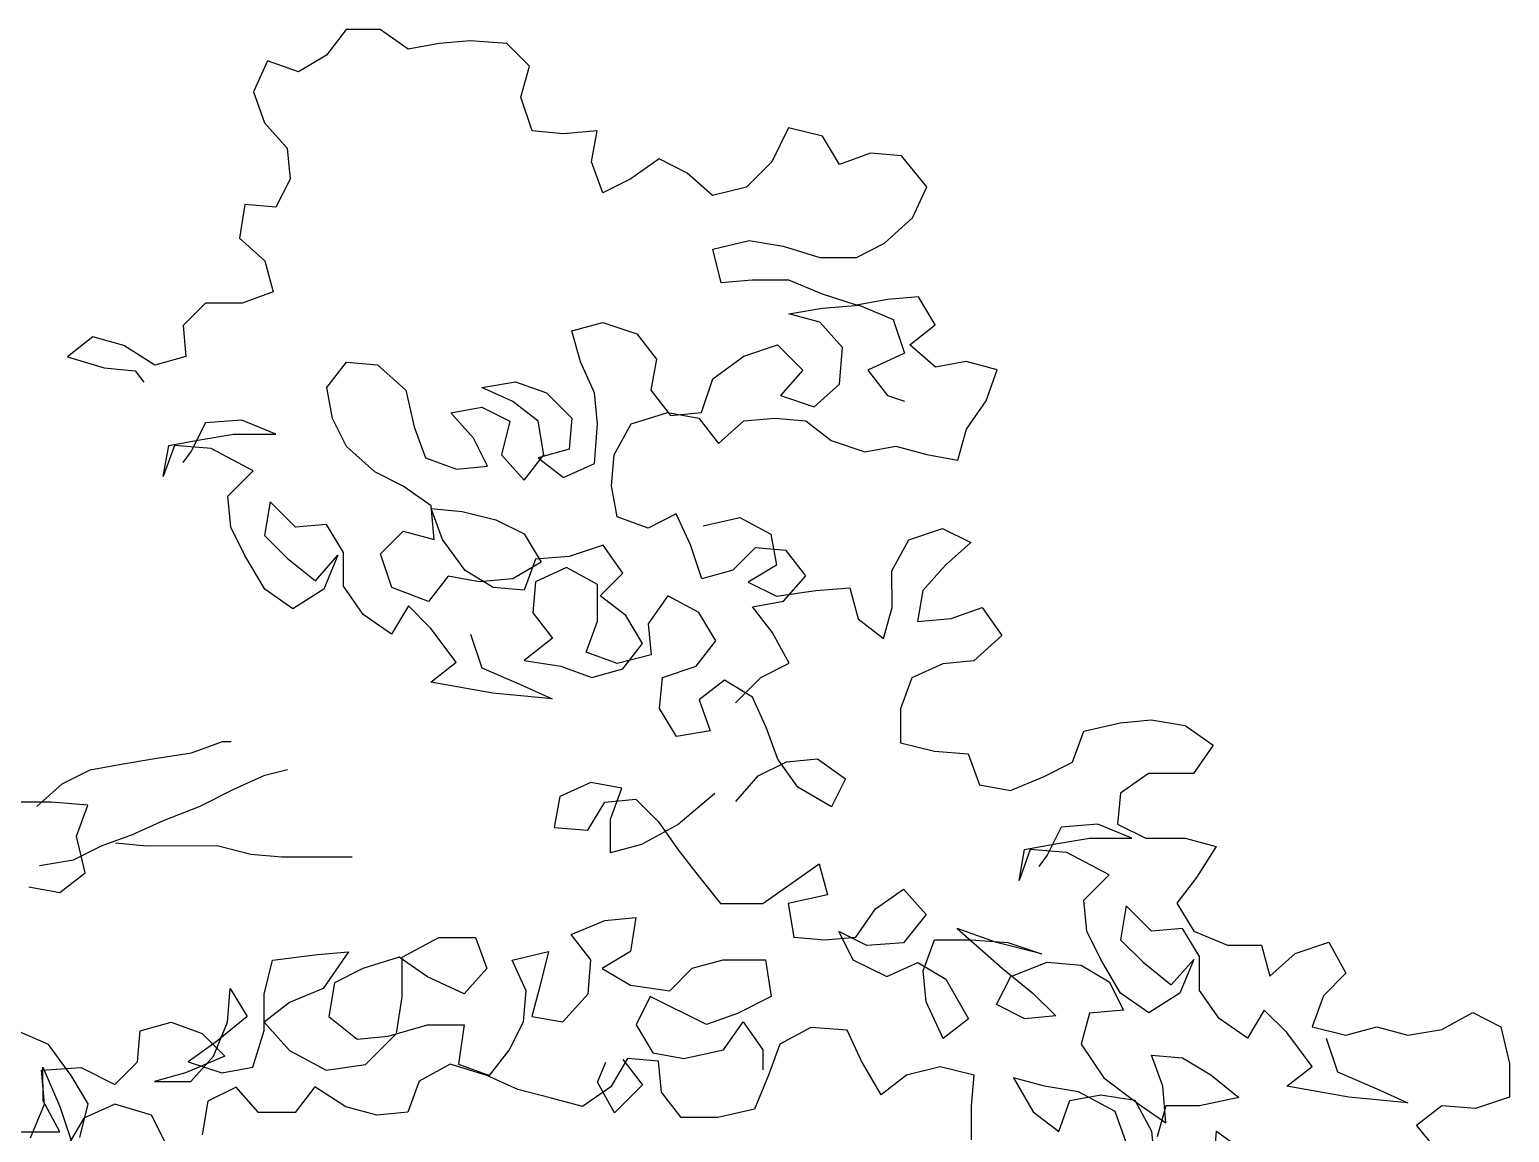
# Model space of a CAD drawing. Header units: millimetres. Extents: x 2622 to 2811, y 687 to 801.
# Drawn here: x 2711.177 to 2711.808, y 774.15 to 774.62 of the extents above; entities that cross this region are included whole.
import ezdxf

# ---------------------------------------------------------------- set-up
doc = ezdxf.new("R2010")
doc.units = ezdxf.units.MM
doc.layers.add('CHIOMA', color=94, linetype='Continuous')
doc.layers.add('tronco', color=36, linetype='Continuous')

msp = doc.modelspace()

# ---------------------------------------------------------------- linework, layer by layer
at = {"layer": 'CHIOMA'}
for p, q in [((2711.31162, 774.62024), (2711.30322, 774.60942)), ((2711.32605, 774.62026), (2711.31162, 774.62024)), ((2711.33808, 774.61185), (2711.32605, 774.62026)), ((2711.3513, 774.61427), (2711.33808, 774.61185)), ((2711.36452, 774.61548), (2711.3513, 774.61427)), ((2711.38014, 774.6143), (2711.36452, 774.61548)), ((2711.38977, 774.60469), (2711.38014, 774.6143)), ((2711.27798, 774.60699), (2711.27198, 774.59376)), ((2711.29121, 774.6022), (2711.27798, 774.60699)), ((2711.30322, 774.60942), (2711.29121, 774.6022)), ((2711.38618, 774.59146), (2711.38977, 774.60469)), ((2711.27198, 774.59376), (2711.2768, 774.58055)), ((2711.391, 774.57704), (2711.38618, 774.59146)), ((2711.2768, 774.58055), (2711.28643, 774.56974)), ((2711.50038, 774.57835), (2711.49318, 774.56392)), ((2711.51481, 774.57475), (2711.50038, 774.57835)), ((2711.40422, 774.57585), (2711.391, 774.57704)), ((2711.41864, 774.57707), (2711.40422, 774.57585)), ((2711.41625, 774.56385), (2711.41864, 774.57707)), ((2711.52203, 774.56274), (2711.51481, 774.57475)), ((2711.28643, 774.56974), (2711.28764, 774.55652)), ((2711.53525, 774.56756), (2711.52203, 774.56274)), ((2711.54847, 774.56637), (2711.53525, 774.56756)), ((2711.5593, 774.55316), (2711.54847, 774.56637)), ((2711.42107, 774.55063), (2711.41625, 774.56385)), ((2711.4451, 774.56507), (2711.43309, 774.55665)), ((2711.45712, 774.55907), (2711.4451, 774.56507)), ((2711.46795, 774.54947), (2711.45712, 774.55907)), ((2711.49318, 774.56392), (2711.48237, 774.55309)), ((2711.28764, 774.55652), (2711.28164, 774.54449)), ((2711.43309, 774.55665), (2711.42107, 774.55063)), ((2711.48237, 774.55309), (2711.46795, 774.54947)), ((2711.5533, 774.53993), (2711.5593, 774.55316)), ((2711.26842, 774.54568), (2711.26603, 774.53125)), ((2711.28164, 774.54449), (2711.26842, 774.54568)), ((2711.54129, 774.5291), (2711.5533, 774.53993)), ((2711.26603, 774.53125), (2711.27686, 774.52165)), ((2711.46797, 774.52663), (2711.48359, 774.53025)), ((2711.48359, 774.53025), (2711.49802, 774.52786)), ((2711.49802, 774.52786), (2711.51365, 774.52307)), ((2711.52928, 774.52308), (2711.54129, 774.5291)), ((2711.27686, 774.52165), (2711.28047, 774.50843)), ((2711.47159, 774.51221), (2711.46797, 774.52663)), ((2711.51365, 774.52307), (2711.52928, 774.52308)), ((2711.48481, 774.51342), (2711.47159, 774.51221)), ((2711.50044, 774.51344), (2711.48481, 774.51342)), ((2711.51487, 774.50744), (2711.50044, 774.51344)), ((2711.25163, 774.50359), (2711.24202, 774.49397)), ((2711.26726, 774.50361), (2711.25163, 774.50359)), ((2711.28047, 774.50843), (2711.26726, 774.50361)), ((2711.5293, 774.50265), (2711.51487, 774.50744)), ((2711.51487, 774.50143), (2711.5305, 774.50265)), ((2711.54252, 774.50506), (2711.5293, 774.50265)), ((2711.5305, 774.50265), (2711.54493, 774.49665)), ((2711.55574, 774.50628), (2711.54252, 774.50506)), ((2711.56296, 774.49426), (2711.55574, 774.50628)), ((2711.50045, 774.49901), (2711.51487, 774.50143)), ((2711.51368, 774.49542), (2711.50045, 774.49901)), ((2711.54493, 774.49665), (2711.54975, 774.48223)), ((2711.24202, 774.49397), (2711.24324, 774.48075)), ((2711.4079, 774.49172), (2711.42112, 774.49533)), ((2711.41152, 774.4785), (2711.4079, 774.49172)), ((2711.42112, 774.49533), (2711.43555, 774.49054)), ((2711.43555, 774.49054), (2711.44397, 774.47973)), ((2711.5233, 774.48461), (2711.51368, 774.49542)), ((2711.55215, 774.48584), (2711.56296, 774.49426)), ((2711.20356, 774.48913), (2711.19275, 774.4807)), ((2711.21679, 774.48553), (2711.20356, 774.48913)), ((2711.23002, 774.47713), (2711.21679, 774.48553)), ((2711.48124, 774.48097), (2711.49566, 774.48579)), ((2711.49566, 774.48579), (2711.50648, 774.47498)), ((2711.52212, 774.46898), (2711.5233, 774.48461)), ((2711.56298, 774.47623), (2711.55215, 774.48584)), ((2711.19275, 774.4807), (2711.20838, 774.47591)), ((2711.24324, 774.48075), (2711.23002, 774.47713)), ((2711.30335, 774.46758), (2711.31175, 774.47841)), ((2711.31175, 774.47841), (2711.32498, 774.47722)), ((2711.32498, 774.47722), (2711.33701, 774.46641)), ((2711.41754, 774.46528), (2711.41152, 774.4785)), ((2711.44397, 774.47973), (2711.44158, 774.46651)), ((2711.46802, 774.47134), (2711.48124, 774.48097)), ((2711.54975, 774.48223), (2711.53413, 774.475)), ((2711.5762, 774.47865), (2711.56298, 774.47623)), ((2711.58942, 774.47505), (2711.5762, 774.47865)), ((2711.20838, 774.47591), (2711.22161, 774.47472)), ((2711.22161, 774.47472), (2711.22522, 774.46991)), ((2711.46323, 774.45691), (2711.46802, 774.47134)), ((2711.50648, 774.47498), (2711.49688, 774.46415)), ((2711.53413, 774.475), (2711.54255, 774.46419)), ((2711.58463, 774.46183), (2711.58942, 774.47505)), ((2711.30577, 774.45436), (2711.30335, 774.46758)), ((2711.33701, 774.46641), (2711.34063, 774.45079)), ((2711.36946, 774.46764), (2711.38388, 774.47006)), ((2711.38269, 774.46164), (2711.36946, 774.46764)), ((2711.38388, 774.47006), (2711.39711, 774.46526)), ((2711.39711, 774.46526), (2711.40794, 774.45445)), ((2711.41876, 774.45206), (2711.41754, 774.46528)), ((2711.44158, 774.46651), (2711.45001, 774.45569)), ((2711.51131, 774.45936), (2711.52212, 774.46898)), ((2711.35625, 774.45681), (2711.36947, 774.45923)), ((2711.36947, 774.45923), (2711.38149, 774.45323)), ((2711.39351, 774.45324), (2711.38269, 774.46164)), ((2711.49688, 774.46415), (2711.51131, 774.45936)), ((2711.54255, 774.46419), (2711.54977, 774.4618)), ((2711.57622, 774.4498), (2711.58463, 774.46183)), ((2711.25152, 774.45244), (2711.24552, 774.44041)), ((2711.26714, 774.45366), (2711.25152, 774.45244)), ((2711.28157, 774.44766), (2711.26714, 774.45366)), ((2711.31179, 774.44235), (2711.30577, 774.45436)), ((2711.36587, 774.446), (2711.35625, 774.45681)), ((2711.38149, 774.45323), (2711.3779, 774.4388)), ((2711.39593, 774.43882), (2711.39351, 774.45324)), ((2711.40794, 774.45445), (2711.40675, 774.44123)), ((2711.41757, 774.43523), (2711.41876, 774.45206)), ((2711.42598, 774.43884), (2711.43318, 774.45207)), ((2711.43318, 774.45207), (2711.4488, 774.4569)), ((2711.4488, 774.4569), (2711.46203, 774.4545)), ((2711.45001, 774.45569), (2711.46323, 774.45691)), ((2711.46203, 774.4545), (2711.47045, 774.44369)), ((2711.47045, 774.44369), (2711.48126, 774.45332)), ((2711.48126, 774.45332), (2711.49448, 774.45453)), ((2711.49448, 774.45453), (2711.50771, 774.45334)), ((2711.50771, 774.45334), (2711.51853, 774.44494)), ((2711.24912, 774.44523), (2711.26354, 774.44764)), ((2711.26354, 774.44764), (2711.28157, 774.44766)), ((2711.34063, 774.45079), (2711.34545, 774.43757)), ((2711.3719, 774.43399), (2711.36587, 774.446)), ((2711.57263, 774.43658), (2711.57622, 774.4498)), ((2711.23351, 774.42958), (2711.2359, 774.44281)), ((2711.23831, 774.44281), (2711.23351, 774.42958)), ((2711.2359, 774.44281), (2711.24912, 774.44523)), ((2711.25393, 774.44162), (2711.23831, 774.44281)), ((2711.24552, 774.44041), (2711.24192, 774.4356)), ((2711.27197, 774.43202), (2711.25393, 774.44162)), ((2711.32382, 774.43154), (2711.31179, 774.44235)), ((2711.40675, 774.44123), (2711.39353, 774.43761)), ((2711.51853, 774.44494), (2711.53296, 774.44014)), ((2711.53296, 774.44014), (2711.54618, 774.44256)), ((2711.54618, 774.44256), (2711.55941, 774.43897)), ((2711.34545, 774.43757), (2711.35867, 774.43277)), ((2711.35867, 774.43277), (2711.3719, 774.43399)), ((2711.3779, 774.4388), (2711.38753, 774.42799)), ((2711.38753, 774.42799), (2711.39593, 774.43882)), ((2711.39353, 774.43761), (2711.40435, 774.42921)), ((2711.40435, 774.42921), (2711.41757, 774.43523)), ((2711.42479, 774.42562), (2711.42598, 774.43884)), ((2711.55941, 774.43897), (2711.57263, 774.43658)), ((2711.26116, 774.4212), (2711.27197, 774.43202)), ((2711.33584, 774.42554), (2711.32382, 774.43154)), ((2711.26238, 774.40798), (2711.26116, 774.4212)), ((2711.34787, 774.41714), (2711.33584, 774.42554)), ((2711.42721, 774.4124), (2711.42479, 774.42562)), ((2711.2792, 774.41881), (2711.2768, 774.40438)), ((2711.29002, 774.408), (2711.2792, 774.41881)), ((2711.34909, 774.40271), (2711.34787, 774.41714)), ((2711.34787, 774.41594), (2711.3611, 774.41475)), ((2711.35269, 774.40272), (2711.34787, 774.41594)), ((2711.3611, 774.41475), (2711.37552, 774.41115)), ((2711.2684, 774.39596), (2711.26238, 774.40798)), ((2711.30324, 774.40921), (2711.29002, 774.408)), ((2711.31047, 774.3972), (2711.30324, 774.40921)), ((2711.37552, 774.41115), (2711.38755, 774.40515)), ((2711.44043, 774.40761), (2711.42721, 774.4124)), ((2711.45245, 774.41363), (2711.44043, 774.40761)), ((2711.45847, 774.40041), (2711.45245, 774.41363)), ((2711.46392, 774.40855), (2711.47955, 774.41217)), ((2711.47955, 774.41217), (2711.49277, 774.40497)), ((2711.2768, 774.40438), (2711.28643, 774.39477)), ((2711.32625, 774.39668), (2711.33586, 774.40631)), ((2711.33586, 774.40631), (2711.34909, 774.40271)), ((2711.36232, 774.3895), (2711.35269, 774.40272)), ((2711.38755, 774.40515), (2711.39477, 774.39314)), ((2711.49277, 774.40497), (2711.49519, 774.39175)), ((2711.54447, 774.38939), (2711.55167, 774.40262)), ((2711.55167, 774.40262), (2711.56609, 774.40744)), ((2711.56609, 774.40744), (2711.57812, 774.40144)), ((2711.57812, 774.40144), (2711.56731, 774.39182)), ((2711.27683, 774.38154), (2711.2684, 774.39596)), ((2711.29846, 774.38517), (2711.30806, 774.396)), ((2711.30806, 774.396), (2711.30207, 774.38157)), ((2711.31048, 774.38278), (2711.31047, 774.3972)), ((2711.33107, 774.38226), (2711.32625, 774.39668)), ((2711.40679, 774.39555), (2711.39237, 774.39434)), ((2711.42121, 774.40038), (2711.40679, 774.39555)), ((2711.42963, 774.38836), (2711.42121, 774.40038)), ((2711.46329, 774.38599), (2711.45847, 774.40041)), ((2711.48612, 774.39923), (2711.47651, 774.38961)), ((2711.49934, 774.39804), (2711.48612, 774.39923)), ((2711.50777, 774.38723), (2711.49934, 774.39804)), ((2711.28643, 774.39477), (2711.29846, 774.38517)), ((2711.37435, 774.3823), (2711.36232, 774.3895)), ((2711.39477, 774.39314), (2711.38276, 774.38592)), ((2711.39237, 774.39434), (2711.38757, 774.38111)), ((2711.40559, 774.39075), (2711.39238, 774.38472)), ((2711.41882, 774.38355), (2711.40559, 774.39075)), ((2711.47651, 774.38961), (2711.46329, 774.38599)), ((2711.49519, 774.39175), (2711.48318, 774.38453)), ((2711.54449, 774.37376), (2711.54447, 774.38939)), ((2711.56731, 774.39182), (2711.5577, 774.38099)), ((2711.31891, 774.37076), (2711.31048, 774.38278)), ((2711.34671, 774.37627), (2711.33107, 774.38226)), ((2711.35511, 774.38709), (2711.34671, 774.37627)), ((2711.36833, 774.3847), (2711.35511, 774.38709)), ((2711.38276, 774.38592), (2711.36833, 774.3847)), ((2711.38757, 774.38111), (2711.37435, 774.3823)), ((2711.39238, 774.38472), (2711.39119, 774.3715)), ((2711.41883, 774.36792), (2711.41882, 774.38355)), ((2711.42003, 774.37874), (2711.42963, 774.38836)), ((2711.48318, 774.38453), (2711.4952, 774.37853)), ((2711.49816, 774.37641), (2711.50777, 774.38723)), ((2711.28885, 774.37314), (2711.27683, 774.38154)), ((2711.30207, 774.38157), (2711.28885, 774.37314)), ((2711.43085, 774.37033), (2711.42003, 774.37874)), ((2711.44888, 774.37877), (2711.44047, 774.36674)), ((2711.4621, 774.37157), (2711.44888, 774.37877)), ((2711.48494, 774.37399), (2711.49816, 774.37641)), ((2711.4952, 774.37853), (2711.51203, 774.38095)), ((2711.51203, 774.38095), (2711.52645, 774.38216)), ((2711.52645, 774.38216), (2711.53007, 774.36894)), ((2711.5577, 774.38099), (2711.55531, 774.36776)), ((2711.33093, 774.36236), (2711.31891, 774.37076)), ((2711.33813, 774.37439), (2711.33093, 774.36236)), ((2711.34776, 774.36478), (2711.33813, 774.37439)), ((2711.39119, 774.3715), (2711.39961, 774.36069)), ((2711.43808, 774.35832), (2711.43085, 774.37033)), ((2711.46933, 774.35955), (2711.4621, 774.37157)), ((2711.49336, 774.36318), (2711.48494, 774.37399)), ((2711.5409, 774.36054), (2711.54449, 774.37376)), ((2711.56974, 774.36898), (2711.58295, 774.3738)), ((2711.58295, 774.3738), (2711.59138, 774.36179)), ((2711.35859, 774.35037), (2711.34776, 774.36478)), ((2711.41404, 774.35469), (2711.41883, 774.36792)), ((2711.44047, 774.36674), (2711.44169, 774.35352)), ((2711.53007, 774.36894), (2711.5409, 774.36054)), ((2711.55531, 774.36776), (2711.56974, 774.36898)), ((2711.36459, 774.36239), (2711.36941, 774.34797)), ((2711.39961, 774.36069), (2711.3876, 774.35106)), ((2711.42967, 774.3475), (2711.43808, 774.35832)), ((2711.46092, 774.34873), (2711.46933, 774.35955)), ((2711.50059, 774.34996), (2711.49336, 774.36318)), ((2711.59138, 774.36179), (2711.57937, 774.35096)), ((2711.3876, 774.35106), (2711.40323, 774.34867)), ((2711.42727, 774.3499), (2711.41404, 774.35469)), ((2711.44169, 774.35352), (2711.42727, 774.3499)), ((2711.57937, 774.35096), (2711.56615, 774.34974)), ((2711.34778, 774.34194), (2711.35859, 774.35037)), ((2711.36941, 774.34797), (2711.38625, 774.34078)), ((2711.40323, 774.34867), (2711.41645, 774.34388)), ((2711.41645, 774.34388), (2711.42967, 774.3475)), ((2711.4465, 774.3439), (2711.46092, 774.34873)), ((2711.48857, 774.34394), (2711.50059, 774.34996)), ((2711.56615, 774.34974), (2711.55293, 774.34372)), ((2711.37423, 774.33716), (2711.34778, 774.34194)), ((2711.38625, 774.34078), (2711.39947, 774.33478)), ((2711.44531, 774.33068), (2711.4465, 774.3439)), ((2711.47295, 774.34273), (2711.46214, 774.3343)), ((2711.48498, 774.33553), (2711.47295, 774.34273)), ((2711.47777, 774.33312), (2711.48857, 774.34394)), ((2711.55293, 774.34372), (2711.54813, 774.33049)), ((2711.39947, 774.33478), (2711.37423, 774.33716)), ((2711.46214, 774.3343), (2711.46696, 774.32109)), ((2711.491, 774.32231), (2711.48498, 774.33553)), ((2711.45254, 774.31867), (2711.44531, 774.33068)), ((2711.54813, 774.33049), (2711.54815, 774.31607)), ((2711.6419, 774.32457), (2711.65512, 774.32578)), ((2711.65512, 774.32578), (2711.66954, 774.32339)), ((2711.46696, 774.32109), (2711.45254, 774.31867)), ((2711.49582, 774.30909), (2711.491, 774.32231)), ((2711.62148, 774.30772), (2711.62627, 774.32095)), ((2711.62627, 774.32095), (2711.6419, 774.32457)), ((2711.66954, 774.32339), (2711.68157, 774.31499)), ((2711.54815, 774.31607), (2711.56258, 774.31248)), ((2711.68157, 774.31499), (2711.67317, 774.30296)), ((2711.48741, 774.30187), (2711.49942, 774.30789)), ((2711.50424, 774.29708), (2711.49582, 774.30909)), ((2711.49942, 774.30789), (2711.51265, 774.30911)), ((2711.51265, 774.30911), (2711.52467, 774.3007)), ((2711.56258, 774.31248), (2711.577, 774.31129)), ((2711.577, 774.31129), (2711.58182, 774.29807)), ((2711.60946, 774.3017), (2711.62148, 774.30772)), ((2711.4778, 774.29104), (2711.48741, 774.30187)), ((2711.52467, 774.3007), (2711.51867, 774.28868)), ((2711.59505, 774.29568), (2711.60946, 774.3017)), ((2711.65394, 774.30295), (2711.64192, 774.29452)), ((2711.67317, 774.30296), (2711.65394, 774.30295)), ((2711.17955, 774.2889), (2711.19036, 774.29853)), ((2711.41594, 774.29912), (2711.40273, 774.2931)), ((2711.42917, 774.29673), (2711.41594, 774.29912)), ((2711.42437, 774.2835), (2711.42917, 774.29673)), ((2711.46883, 774.29436), (2711.45322, 774.28113)), ((2711.51867, 774.28868), (2711.50424, 774.29708)), ((2711.58182, 774.29807), (2711.59505, 774.29568)), ((2711.64192, 774.29452), (2711.64073, 774.2813)), ((2711.20136, 774.28946), (2711.18573, 774.29065)), ((2711.19656, 774.27624), (2711.20136, 774.28946)), ((2711.40273, 774.2931), (2711.40033, 774.27988)), ((2711.41476, 774.27869), (2711.42196, 774.29071)), ((2711.42196, 774.29071), (2711.43518, 774.29193)), ((2711.43518, 774.29193), (2711.44481, 774.28232)), ((2711.42438, 774.26908), (2711.42437, 774.2835)), ((2711.44481, 774.28232), (2711.45323, 774.27031)), ((2711.63232, 774.28129), (2711.6167, 774.28007)), ((2711.64675, 774.27529), (2711.63232, 774.28129)), ((2711.64073, 774.2813), (2711.65276, 774.2753)), ((2711.20018, 774.26061), (2711.19656, 774.27624)), ((2711.40033, 774.27988), (2711.41476, 774.27869)), ((2711.45322, 774.28113), (2711.4376, 774.2727)), ((2711.6167, 774.28007), (2711.6107, 774.26805)), ((2711.6143, 774.27286), (2711.62872, 774.27528)), ((2711.62872, 774.27528), (2711.64675, 774.27529)), ((2711.65276, 774.2753), (2711.66959, 774.27531)), ((2711.66959, 774.27531), (2711.68281, 774.27172)), ((2711.19519, 774.26608), (2711.20721, 774.2721)), ((2711.4376, 774.2727), (2711.42438, 774.26908)), ((2711.45323, 774.27031), (2711.46165, 774.2595)), ((2711.60348, 774.27045), (2711.59869, 774.25722)), ((2711.59869, 774.25722), (2711.60108, 774.27044)), ((2711.60108, 774.27044), (2711.6143, 774.27286)), ((2711.61911, 774.26926), (2711.60348, 774.27045)), ((2711.63715, 774.25966), (2711.61911, 774.26926)), ((2711.68281, 774.27172), (2711.67441, 774.25849)), ((2711.48931, 774.2475), (2711.51334, 774.26435)), ((2711.51334, 774.26435), (2711.51696, 774.25113)), ((2711.6107, 774.26805), (2711.60709, 774.26324)), ((2711.18937, 774.25219), (2711.20018, 774.26061)), ((2711.46165, 774.2595), (2711.47128, 774.24749)), ((2711.62634, 774.24883), (2711.63715, 774.25966)), ((2711.67441, 774.25849), (2711.66601, 774.24766)), ((2711.17615, 774.25458), (2711.18937, 774.25219)), ((2711.51696, 774.25113), (2711.50013, 774.24751)), ((2711.53739, 774.24514), (2711.54941, 774.25357)), ((2711.54941, 774.25357), (2711.55903, 774.24276)), ((2711.47128, 774.24749), (2711.48931, 774.2475)), ((2711.50013, 774.24751), (2711.50255, 774.23309)), ((2711.52899, 774.23311), (2711.53739, 774.24514)), ((2711.62755, 774.23561), (2711.62634, 774.24883)), ((2711.64437, 774.24644), (2711.64198, 774.23202)), ((2711.6552, 774.23563), (2711.64437, 774.24644)), ((2711.66601, 774.24766), (2711.67323, 774.23565)), ((2711.40759, 774.23421), (2711.42201, 774.24023)), ((2711.42201, 774.24023), (2711.43523, 774.24144)), ((2711.43523, 774.24144), (2711.43284, 774.22702)), ((2711.55903, 774.24276), (2711.54943, 774.23073)), ((2711.33548, 774.22452), (2711.35109, 774.23295)), ((2711.35109, 774.23295), (2711.36672, 774.23297)), ((2711.36672, 774.23297), (2711.37154, 774.21975)), ((2711.41601, 774.22339), (2711.40759, 774.23421)), ((2711.50255, 774.23309), (2711.51577, 774.2319)), ((2711.51577, 774.2319), (2711.52899, 774.23311)), ((2711.52178, 774.23551), (2711.5278, 774.2235)), ((2711.5338, 774.22951), (2711.52178, 774.23551)), ((2711.54943, 774.23073), (2711.5338, 774.22951)), ((2711.55785, 774.21872), (2711.56265, 774.23194)), ((2711.56265, 774.23194), (2711.57828, 774.23196)), ((2711.57226, 774.23676), (2711.59151, 774.21995)), ((2711.58909, 774.23077), (2711.57226, 774.23676)), ((2711.57828, 774.23196), (2711.5939, 774.23077)), ((2711.60833, 774.22597), (2711.58909, 774.23077)), ((2711.5939, 774.23077), (2711.60833, 774.22597)), ((2711.63358, 774.22359), (2711.62755, 774.23561)), ((2711.64198, 774.23202), (2711.65161, 774.22241)), ((2711.66842, 774.23685), (2711.6552, 774.23563)), ((2711.67564, 774.22483), (2711.66842, 774.23685)), ((2711.67323, 774.23565), (2711.68766, 774.22965)), ((2711.71651, 774.22607), (2711.73093, 774.2309)), ((2711.73093, 774.2309), (2711.73816, 774.21768)), ((2711.28018, 774.22327), (2711.29941, 774.22569)), ((2711.29941, 774.22569), (2711.31264, 774.22691)), ((2711.31264, 774.22691), (2711.30183, 774.21127)), ((2711.33427, 774.22452), (2711.31865, 774.2197)), ((2711.3463, 774.21612), (2711.33427, 774.22452)), ((2711.33549, 774.2077), (2711.33548, 774.22452)), ((2711.38236, 774.22336), (2711.39798, 774.22698)), ((2711.39798, 774.22698), (2711.39439, 774.21256)), ((2711.43284, 774.22702), (2711.42082, 774.21979)), ((2711.67566, 774.21041), (2711.67564, 774.22483)), ((2711.68766, 774.22965), (2711.70208, 774.22967)), ((2711.70208, 774.22967), (2711.7057, 774.21645)), ((2711.7057, 774.21645), (2711.71651, 774.22607)), ((2711.27659, 774.20884), (2711.28018, 774.22327)), ((2711.31865, 774.2197), (2711.30664, 774.21368)), ((2711.37154, 774.21975), (2711.36193, 774.20892)), ((2711.38838, 774.21015), (2711.38236, 774.22336)), ((2711.41482, 774.20897), (2711.41601, 774.22339)), ((2711.42082, 774.21979), (2711.43285, 774.21259)), ((2711.44968, 774.2102), (2711.45929, 774.21983)), ((2711.45929, 774.21983), (2711.47251, 774.22345)), ((2711.47251, 774.22345), (2711.49054, 774.22346)), ((2711.49054, 774.22346), (2711.49295, 774.20784)), ((2711.5278, 774.2235), (2711.54223, 774.2163)), ((2711.54223, 774.2163), (2711.55545, 774.22232)), ((2711.55545, 774.22232), (2711.56747, 774.21512)), ((2711.55907, 774.2055), (2711.55785, 774.21872)), ((2711.59151, 774.21995), (2711.60474, 774.20914)), ((2711.59512, 774.21635), (2711.61074, 774.22237)), ((2711.61074, 774.22237), (2711.62516, 774.22118)), ((2711.62516, 774.22118), (2711.63719, 774.21398)), ((2711.642, 774.20918), (2711.63358, 774.22359)), ((2711.65161, 774.22241), (2711.66364, 774.2128)), ((2711.66364, 774.2128), (2711.67324, 774.22363)), ((2711.67324, 774.22363), (2711.66724, 774.2092)), ((2711.30664, 774.21368), (2711.30425, 774.19925)), ((2711.36193, 774.20892), (2711.3463, 774.21612)), ((2711.39439, 774.21256), (2711.39079, 774.19933)), ((2711.43285, 774.21259), (2711.44968, 774.2102)), ((2711.56747, 774.21512), (2711.5771, 774.1983)), ((2711.58912, 774.20432), (2711.59512, 774.21635)), ((2711.63719, 774.21398), (2711.64321, 774.20197)), ((2711.73816, 774.21768), (2711.72855, 774.20805)), ((2711.26098, 774.19681), (2711.26216, 774.21123)), ((2711.26216, 774.21123), (2711.26939, 774.19922)), ((2711.27661, 774.19322), (2711.27659, 774.20884)), ((2711.30183, 774.21127), (2711.28741, 774.20525)), ((2711.3331, 774.19207), (2711.33549, 774.2077)), ((2711.38719, 774.19692), (2711.38838, 774.21015)), ((2711.40402, 774.19694), (2711.41482, 774.20897)), ((2711.44127, 774.20779), (2711.43527, 774.19577)), ((2711.46532, 774.19579), (2711.44127, 774.20779)), ((2711.49295, 774.20784), (2711.47854, 774.20061)), ((2711.56629, 774.18988), (2711.55907, 774.2055)), ((2711.60474, 774.20914), (2711.61437, 774.19954)), ((2711.65403, 774.20077), (2711.642, 774.20918)), ((2711.66724, 774.2092), (2711.65403, 774.20077)), ((2711.68408, 774.1984), (2711.67566, 774.21041)), ((2711.72855, 774.20805), (2711.72375, 774.19483)), ((2711.26939, 774.19922), (2711.25618, 774.18839)), ((2711.28741, 774.20525), (2711.2766, 774.19682)), ((2711.30425, 774.19925), (2711.31628, 774.18965)), ((2711.39079, 774.19933), (2711.40402, 774.19694)), ((2711.47854, 774.20061), (2711.46532, 774.19579)), ((2711.60114, 774.19832), (2711.58912, 774.20432)), ((2711.61437, 774.19954), (2711.60114, 774.19832)), ((2711.62879, 774.20075), (2711.62519, 774.18753)), ((2711.64321, 774.20197), (2711.62879, 774.20075)), ((2711.70331, 774.20202), (2711.69611, 774.18999)), ((2711.71294, 774.19241), (2711.70331, 774.20202)), ((2711.77905, 774.19368), (2711.79226, 774.2009)), ((2711.79226, 774.2009), (2711.80429, 774.1949)), ((2711.18462, 774.18728), (2711.16538, 774.19567)), ((2711.22253, 774.17995), (2711.22372, 774.19317)), ((2711.22372, 774.19317), (2711.23694, 774.19679)), ((2711.23694, 774.19679), (2711.25016, 774.19199)), ((2711.25498, 774.18238), (2711.26098, 774.19681)), ((2711.27181, 774.17759), (2711.27661, 774.19322)), ((2711.2766, 774.19682), (2711.28743, 774.18481)), ((2711.3295, 774.19086), (2711.34632, 774.19568)), ((2711.34632, 774.19568), (2711.36195, 774.1957)), ((2711.36195, 774.1957), (2711.35956, 774.17887)), ((2711.38119, 774.1849), (2711.38719, 774.19692)), ((2711.43527, 774.19577), (2711.44249, 774.18375)), ((2711.47254, 774.18498), (2711.48094, 774.19701)), ((2711.48094, 774.19701), (2711.48937, 774.185)), ((2711.50979, 774.19463), (2711.49658, 774.18741)), ((2711.52542, 774.19344), (2711.50979, 774.19463)), ((2711.53144, 774.18023), (2711.52542, 774.19344)), ((2711.5771, 774.1983), (2711.56629, 774.18988)), ((2711.69611, 774.18999), (2711.68408, 774.1984)), ((2711.72375, 774.19483), (2711.73818, 774.19124)), ((2711.73818, 774.19124), (2711.7514, 774.19485)), ((2711.7514, 774.19485), (2711.76462, 774.19126)), ((2711.76462, 774.19126), (2711.77905, 774.19368)), ((2711.80429, 774.1949), (2711.80791, 774.17928)), ((2711.19425, 774.17406), (2711.18462, 774.18728)), ((2711.25618, 774.18839), (2711.24416, 774.17997)), ((2711.25016, 774.19199), (2711.25979, 774.18238)), ((2711.31628, 774.18965), (2711.3295, 774.19086)), ((2711.31989, 774.17883), (2711.3331, 774.19207)), ((2711.49658, 774.18741), (2711.49178, 774.17418)), ((2711.62519, 774.18753), (2711.63482, 774.17311)), ((2711.72377, 774.178), (2711.71294, 774.19241)), ((2711.72977, 774.19003), (2711.73459, 774.17561)), ((2711.25979, 774.18238), (2711.24297, 774.17516)), ((2711.24537, 774.17155), (2711.25498, 774.18238)), ((2711.28743, 774.18481), (2711.30307, 774.17641)), ((2711.37278, 774.17407), (2711.38119, 774.1849)), ((2711.43168, 774.18134), (2711.42447, 774.16931)), ((2711.42966, 774.18095), (2711.43809, 774.17014)), ((2711.4449, 774.18015), (2711.43168, 774.18134)), ((2711.44249, 774.18375), (2711.45572, 774.18136)), ((2711.45572, 774.18136), (2711.47254, 774.18498)), ((2711.48937, 774.185), (2711.48938, 774.17658)), ((2711.53987, 774.16581), (2711.53144, 774.18023)), ((2711.65525, 774.18275), (2711.66847, 774.18156)), ((2711.66007, 774.16953), (2711.65525, 774.18275)), ((2711.66847, 774.18156), (2711.6805, 774.17435)), ((2711.18166, 774.1763), (2711.19849, 774.17752)), ((2711.18288, 774.16188), (2711.18166, 774.1763)), ((2711.18223, 774.17766), (2711.18946, 774.16084)), ((2711.18224, 774.16323), (2711.18223, 774.17766)), ((2711.20148, 774.16205), (2711.19425, 774.17406)), ((2711.19849, 774.17752), (2711.21292, 774.17032)), ((2711.21292, 774.17032), (2711.22253, 774.17995)), ((2711.24297, 774.17516), (2711.22975, 774.17154)), ((2711.24416, 774.17997), (2711.25859, 774.17517)), ((2711.25859, 774.17517), (2711.27181, 774.17759)), ((2711.30307, 774.17641), (2711.31989, 774.17883)), ((2711.35595, 774.17887), (2711.34274, 774.17164)), ((2711.37158, 774.17407), (2711.35595, 774.17887)), ((2711.35956, 774.17887), (2711.37278, 774.17407)), ((2711.38481, 774.16807), (2711.37158, 774.17407)), ((2711.41886, 774.17132), (2711.42245, 774.17974)), ((2711.44611, 774.16693), (2711.4449, 774.18015)), ((2711.49178, 774.17418), (2711.48579, 774.15975)), ((2711.55068, 774.17424), (2711.53987, 774.16581)), ((2711.5651, 774.17785), (2711.55068, 774.17424)), ((2711.57953, 774.17426), (2711.5651, 774.17785)), ((2711.57834, 774.16104), (2711.57953, 774.17426)), ((2711.6805, 774.17435), (2711.69253, 774.16475)), ((2711.71296, 774.16958), (2711.72377, 774.178)), ((2711.73459, 774.17561), (2711.75142, 774.16841)), ((2711.80791, 774.17928), (2711.80792, 774.16486)), ((2711.22975, 774.17154), (2711.24537, 774.17155)), ((2711.26461, 774.16917), (2711.25259, 774.16314)), ((2711.27423, 774.15836), (2711.26461, 774.16917)), ((2711.29826, 774.1692), (2711.28986, 774.15837)), ((2711.31149, 774.16079), (2711.29826, 774.1692)), ((2711.34274, 774.17164), (2711.33794, 774.15841)), ((2711.39924, 774.16448), (2711.38481, 774.16807)), ((2711.42447, 774.16931), (2711.41246, 774.16089)), ((2711.42608, 774.15811), (2711.41886, 774.17132)), ((2711.43809, 774.17014), (2711.42608, 774.15811)), ((2711.59636, 774.17308), (2711.60479, 774.15866)), ((2711.60958, 774.16948), (2711.59636, 774.17308)), ((2711.62401, 774.16709), (2711.60958, 774.16948)), ((2711.63482, 774.17311), (2711.64926, 774.16231)), ((2711.66129, 774.1539), (2711.66007, 774.16953)), ((2711.73941, 774.16479), (2711.71296, 774.16958)), ((2711.75142, 774.16841), (2711.76465, 774.16241)), ((2711.17688, 774.14745), (2711.18288, 774.16188)), ((2711.18947, 774.15002), (2711.18224, 774.16323)), ((2711.19788, 774.14762), (2711.20148, 774.16205)), ((2711.21293, 774.16191), (2711.19971, 774.15588)), ((2711.22856, 774.15711), (2711.21293, 774.16191)), ((2711.25259, 774.16314), (2711.2502, 774.14872)), ((2711.41246, 774.16089), (2711.39924, 774.16448)), ((2711.45454, 774.15612), (2711.44611, 774.16693)), ((2711.61561, 774.15025), (2711.62041, 774.16348)), ((2711.62041, 774.16348), (2711.63363, 774.1659)), ((2711.63964, 774.15869), (2711.62401, 774.16709)), ((2711.63363, 774.1659), (2711.64805, 774.16351)), ((2711.64805, 774.16351), (2711.65528, 774.15029)), ((2711.64926, 774.16231), (2711.66129, 774.1539)), ((2711.69253, 774.16475), (2711.6757, 774.16113)), ((2711.76465, 774.16241), (2711.73941, 774.16479)), ((2711.80792, 774.16486), (2711.7935, 774.16003)), ((2711.18946, 774.16084), (2711.19428, 774.14642)), ((2711.19971, 774.15588), (2711.19251, 774.14386)), ((2711.23458, 774.1451), (2711.22856, 774.15711)), ((2711.28986, 774.15837), (2711.27423, 774.15836)), ((2711.32472, 774.1572), (2711.31149, 774.16079)), ((2711.33794, 774.15841), (2711.32472, 774.1572)), ((2711.47016, 774.15613), (2711.45454, 774.15612)), ((2711.48579, 774.15975), (2711.47016, 774.15613)), ((2711.57835, 774.14661), (2711.57834, 774.16104)), ((2711.60479, 774.15866), (2711.61561, 774.15025)), ((2711.64447, 774.14547), (2711.63964, 774.15869)), ((2711.66128, 774.16111), (2711.65768, 774.14789)), ((2711.6757, 774.16113), (2711.66128, 774.16111)), ((2711.77908, 774.16122), (2711.76827, 774.1528)), ((2711.7935, 774.16003), (2711.77908, 774.16122)), ((2711.12937, 774.14996), (2711.18947, 774.15002)), ((2711.65528, 774.15029), (2711.65649, 774.13707)), ((2711.68174, 774.13589), (2711.68292, 774.15032)), ((2711.68292, 774.15032), (2711.69616, 774.14071)), ((2711.76827, 774.1528), (2711.77789, 774.14079))]:
    msp.add_line(p, q, dxfattribs=at)
at = {"layer": 'tronco'}
for p, q in [((2711.24564, 774.3118), (2711.25885, 774.31662)), ((2711.25885, 774.31662), (2711.26246, 774.31662)), ((2711.20237, 774.30455), (2711.21559, 774.30696)), ((2711.21559, 774.30696), (2711.23001, 774.30938)), ((2711.23001, 774.30938), (2711.24564, 774.3118)), ((2711.19036, 774.29853), (2711.20237, 774.30455)), ((2711.26368, 774.29619), (2711.2769, 774.30221)), ((2711.2769, 774.30221), (2711.28651, 774.30462)), ((2711.24926, 774.28896), (2711.26368, 774.29619)), ((2711.18573, 774.29065), (2711.17011, 774.29064)), ((2711.23364, 774.28294), (2711.24926, 774.28896)), ((2711.22043, 774.27692), (2711.23364, 774.28294)), ((2711.20721, 774.2721), (2711.22043, 774.27692)), ((2711.21322, 774.2733), (2711.22644, 774.27211)), ((2711.22644, 774.27211), (2711.25649, 774.27214)), ((2711.25649, 774.27214), (2711.27092, 774.26855)), ((2711.18077, 774.26366), (2711.19519, 774.26608)), ((2711.27092, 774.26855), (2711.28414, 774.26736)), ((2711.28414, 774.26736), (2711.31419, 774.26739))]:
    msp.add_line(p, q, dxfattribs=at)

doc.saveas('drawing.dxf')
